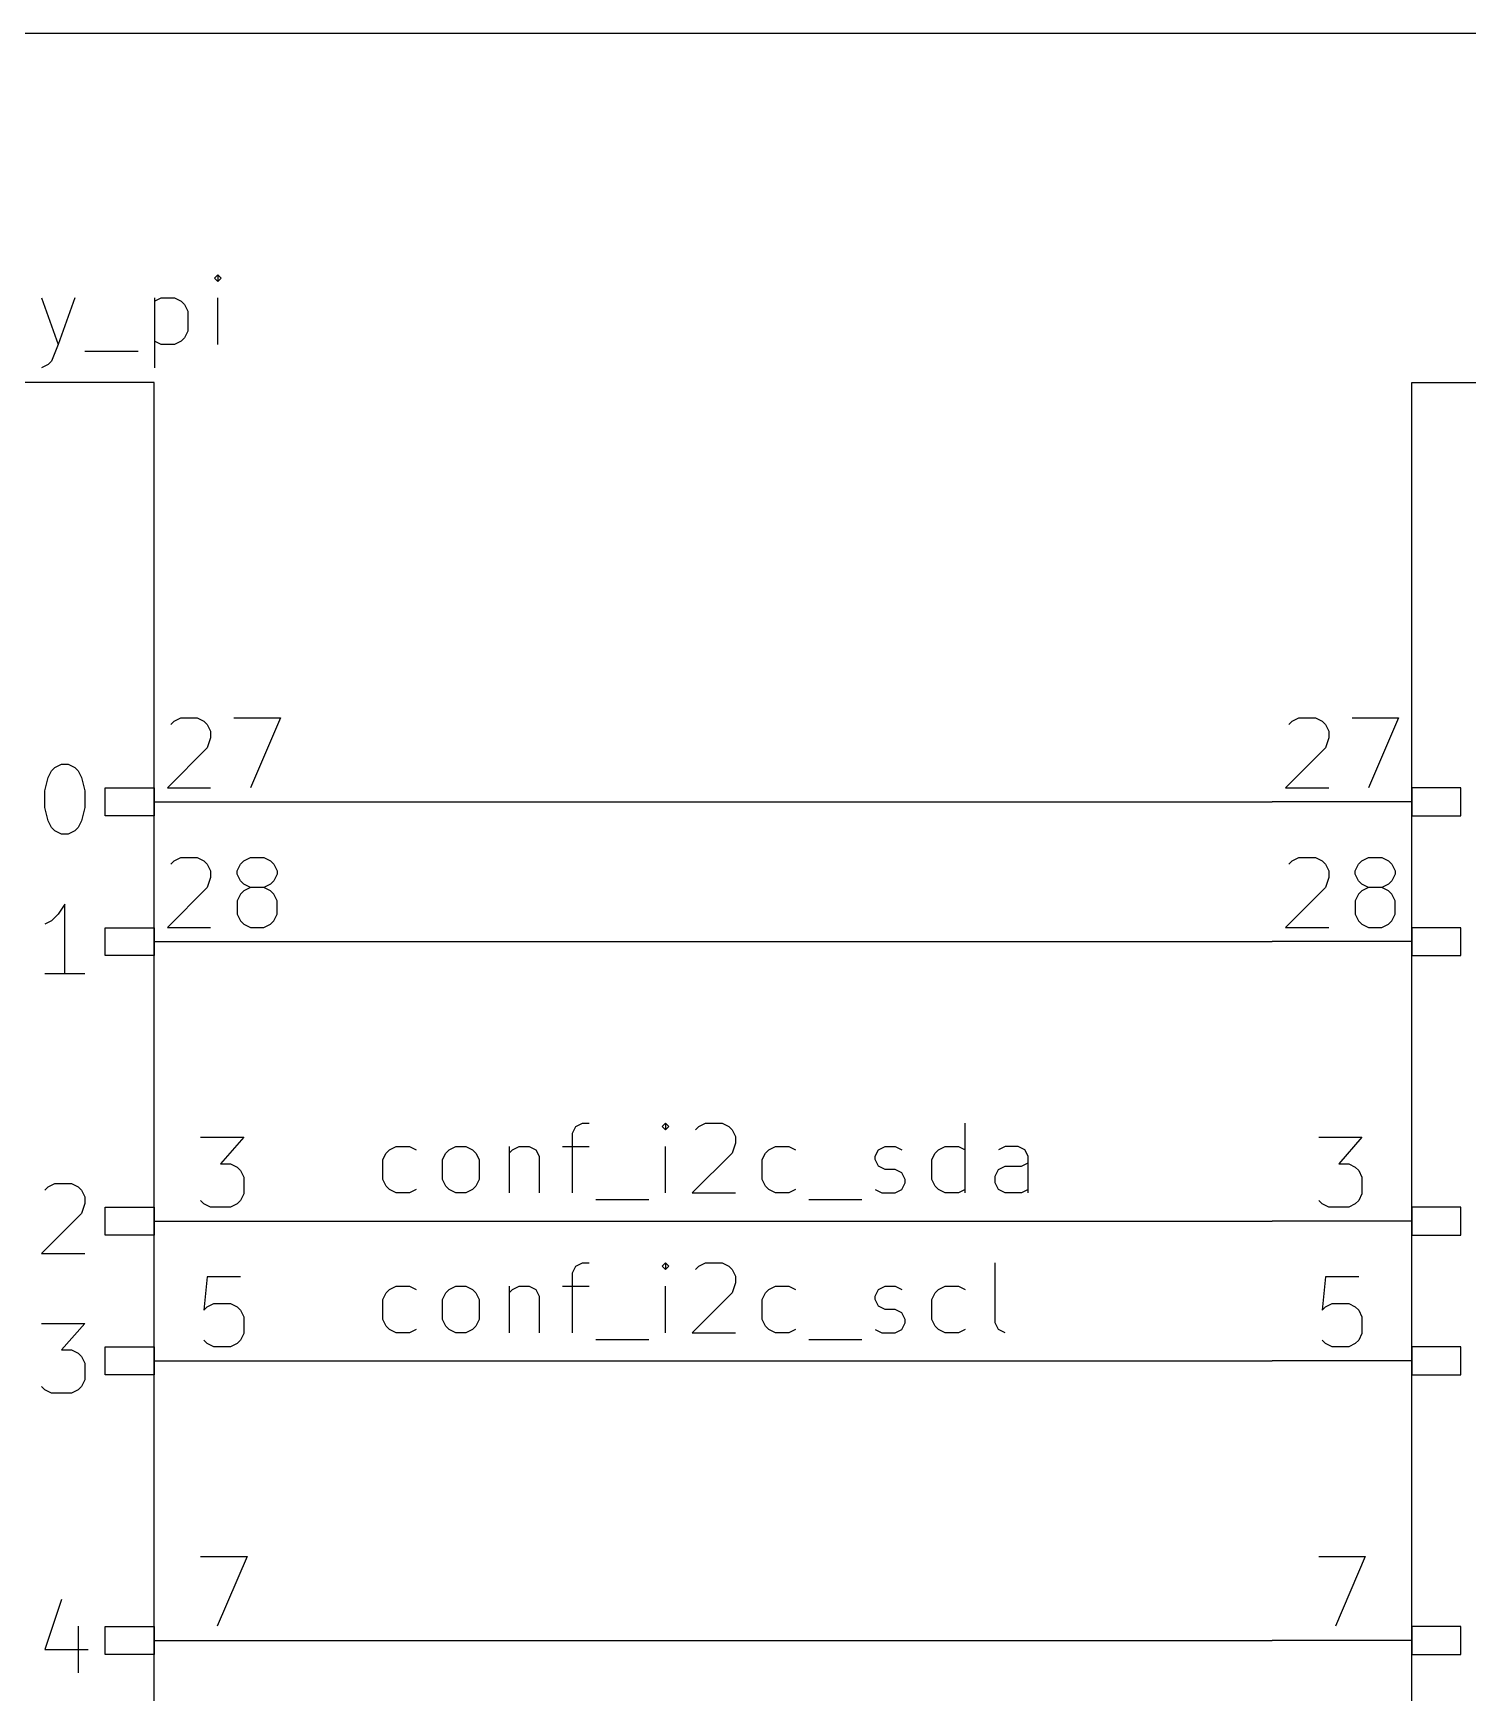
# Model space of a CAD drawing. Extents: x 0.4 to 11.3, y -7.9 to -0.4.
# Drawn here: x 5.564 to 6.59, y -2.887 to -1.7 of the extents above; entities that cross this region are included whole.
import ezdxf

# ---------------------------------------------------------------- set-up
doc = ezdxf.new("R2010")
doc.units = 0
doc.header["$MEASUREMENT"] = 0
for name, color, linetype in [('CYAN2', 4, 'CONTINUOUS'), ('GRAY1', 251, 'CONTINUOUS'), ('GREEN3', 91, 'CONTINUOUS'), ('LYELLOW', 51, 'CONTINUOUS'), ('RED2', 1, 'CONTINUOUS'), ('RED3', 11, 'CONTINUOUS')]:
    doc.layers.add(name, color=color, linetype=linetype)

msp = doc.modelspace()

# ---------------------------------------------------------------- linework, layer by layer
at = {"layer": 'CYAN2', "linetype": 'CONTINUOUS'}
for p, q in [((5.69566, -1.8728), (5.69328, -1.87519)), ((5.69328, -1.87519), (5.69566, -1.87757)), ((5.69804, -1.87519), (5.69566, -1.8728)), ((5.69566, -1.8728), (5.69566, -1.87757)), ((5.69566, -1.87757), (5.69804, -1.87519)), ((5.56947, -1.88947), (5.58138, -1.9228)), ((5.59328, -1.88947), (5.58138, -1.9228)), ((5.65042, -1.88947), (5.65042, -1.93947)), ((5.65042, -1.89185), (5.65519, -1.88947)), ((5.65519, -1.88947), (5.66471, -1.88947)), ((5.66471, -1.88947), (5.66947, -1.89185)), ((5.66947, -1.89185), (5.67185, -1.89423)), ((5.67185, -1.89423), (5.67423, -1.899)), ((5.67423, -1.899), (5.67423, -1.91328)), ((5.69566, -1.9228), (5.69566, -1.88947)), ((5.58138, -1.9228), (5.57661, -1.93471)), ((5.65519, -1.9228), (5.65042, -1.92043)), ((5.66471, -1.9228), (5.65519, -1.9228)), ((5.66947, -1.92043), (5.66471, -1.9228)), ((5.67185, -1.91804), (5.66947, -1.92043)), ((5.67423, -1.91328), (5.67185, -1.91804)), ((5.57661, -1.93471), (5.57423, -1.93709)), ((5.60043, -1.92757), (5.63852, -1.92757)), ((5.57423, -1.93709), (5.56947, -1.93947)), ((5.57428, -2.23265), (5.57667, -2.22789)), ((5.57667, -2.22789), (5.57905, -2.22551)), ((5.57905, -2.22551), (5.58381, -2.22313)), ((5.58381, -2.22313), (5.58857, -2.22313)), ((5.58857, -2.22313), (5.59333, -2.22551)), ((5.59333, -2.22551), (5.59571, -2.22789)), ((5.59571, -2.22789), (5.59809, -2.23265)), ((5.57191, -2.24218), (5.57428, -2.23265)), ((5.57191, -2.25408), (5.57191, -2.24218)), ((5.59809, -2.23265), (5.60048, -2.24218)), ((5.60048, -2.24218), (5.60048, -2.25408)), ((5.57428, -2.26361), (5.57191, -2.25408)), ((5.60048, -2.25408), (5.59809, -2.26361)), ((5.57667, -2.26837), (5.57428, -2.26361)), ((5.59809, -2.26361), (5.59571, -2.26837)), ((5.57905, -2.27075), (5.57667, -2.26837)), ((5.58381, -2.27313), (5.57905, -2.27075)), ((5.58857, -2.27313), (5.58381, -2.27313)), ((5.59333, -2.27075), (5.58857, -2.27313)), ((5.59571, -2.26837), (5.59333, -2.27075)), ((5.58619, -2.32313), (5.58143, -2.33028)), ((5.58619, -2.37313), (5.58619, -2.32313)), ((5.57667, -2.33504), (5.57191, -2.33742)), ((5.58143, -2.33028), (5.57667, -2.33504)), ((5.60048, -2.37313), (5.57191, -2.37313)), ((5.57191, -2.52789), (5.57428, -2.52551)), ((5.57428, -2.52551), (5.57905, -2.52313)), ((5.57905, -2.52313), (5.59095, -2.52313)), ((5.59095, -2.52313), (5.59571, -2.52551)), ((5.59571, -2.52551), (5.59809, -2.52789)), ((5.59809, -2.52789), (5.60048, -2.53265)), ((5.60048, -2.53742), (5.59809, -2.54456)), ((5.60048, -2.53265), (5.60048, -2.53742)), ((5.59809, -2.54456), (5.56952, -2.57313)), ((5.56952, -2.57313), (5.60048, -2.57313)), ((5.56952, -2.62313), (5.60048, -2.62313)), ((5.60048, -2.62313), (5.58381, -2.64218)), ((5.58381, -2.64218), (5.59095, -2.64218)), ((5.59095, -2.64218), (5.59571, -2.64456)), ((5.59571, -2.64456), (5.59809, -2.64694)), ((5.59809, -2.64694), (5.60048, -2.6517)), ((5.60048, -2.6517), (5.60048, -2.66361)), ((5.57191, -2.67075), (5.56952, -2.66837)), ((5.57667, -2.67313), (5.57191, -2.67075)), ((5.59571, -2.67075), (5.59095, -2.67313)), ((5.59809, -2.66837), (5.59571, -2.67075)), ((5.60048, -2.66361), (5.59809, -2.66837)), ((5.59095, -2.67313), (5.57667, -2.67313)), ((5.58381, -2.82075), (5.57191, -2.85646)), ((5.59571, -2.8398), (5.59571, -2.87313)), ((5.57191, -2.85646), (5.60285, -2.85646))]:
    msp.add_line(p, q, dxfattribs=at)
at = {"layer": 'GRAY1', "linetype": 'CONTINUOUS'}
for p, q in [((5.95172, -2.48218), (5.95649, -2.4798)), ((5.95649, -2.4798), (5.96125, -2.4798)), ((6.01601, -2.4798), (6.01363, -2.48218)), ((6.01839, -2.48218), (6.01601, -2.4798)), ((6.01601, -2.4798), (6.01601, -2.48456)), ((6.03982, -2.48218), (6.04458, -2.4798)), ((6.04458, -2.4798), (6.05649, -2.4798)), ((6.05649, -2.4798), (6.06125, -2.48218)), ((6.2303, -2.5298), (6.2303, -2.4798)), ((5.94934, -2.48694), (5.95172, -2.48218)), ((5.94934, -2.5298), (5.94934, -2.48694)), ((6.01363, -2.48218), (6.01601, -2.48456)), ((6.01601, -2.48456), (6.01839, -2.48218)), ((6.03744, -2.48456), (6.03982, -2.48218)), ((6.06125, -2.48218), (6.06363, -2.48456)), ((6.06363, -2.48456), (6.06601, -2.48932)), ((6.06601, -2.48932), (6.06601, -2.49409)), ((5.81363, -2.50599), (5.81601, -2.50123)), ((5.81601, -2.50123), (5.81839, -2.49885)), ((5.81839, -2.49885), (5.82316, -2.49647)), ((5.82316, -2.49647), (5.83268, -2.49647)), ((5.83268, -2.49647), (5.83744, -2.49885)), ((5.85649, -2.50599), (5.85887, -2.50123)), ((5.85887, -2.50123), (5.86125, -2.49885)), ((5.86125, -2.49885), (5.86602, -2.49647)), ((5.86602, -2.49647), (5.87316, -2.49647)), ((5.87316, -2.49647), (5.87792, -2.49885)), ((5.87792, -2.49885), (5.8803, -2.50123)), ((5.8803, -2.50123), (5.88268, -2.50599)), ((5.90411, -2.49647), (5.90411, -2.5298)), ((5.90411, -2.50123), (5.90649, -2.49885)), ((5.90649, -2.49885), (5.91125, -2.49647)), ((5.91125, -2.49647), (5.91839, -2.49647)), ((5.91839, -2.49647), (5.92315, -2.49885)), ((5.92315, -2.49885), (5.92554, -2.50361)), ((5.92554, -2.50361), (5.92554, -2.5298)), ((5.9422, -2.49647), (5.96125, -2.49647)), ((6.01601, -2.5298), (6.01601, -2.49647)), ((6.06363, -2.50123), (6.03506, -2.5298)), ((6.06601, -2.49409), (6.06363, -2.50123)), ((6.08506, -2.50599), (6.08744, -2.50123)), ((6.08744, -2.50123), (6.08982, -2.49885)), ((6.08982, -2.49885), (6.09458, -2.49647)), ((6.09458, -2.49647), (6.10411, -2.49647)), ((6.10411, -2.49647), (6.10887, -2.49885)), ((6.16601, -2.50361), (6.16839, -2.49885)), ((6.16601, -2.50599), (6.16601, -2.50361)), ((6.16839, -2.49885), (6.17315, -2.49647)), ((6.17315, -2.49647), (6.1803, -2.49647)), ((6.1803, -2.49647), (6.18506, -2.49885)), ((6.20649, -2.50599), (6.20887, -2.50123)), ((6.20887, -2.50123), (6.21125, -2.49885)), ((6.21125, -2.49885), (6.21601, -2.49647)), ((6.21601, -2.49647), (6.22554, -2.49647)), ((6.22554, -2.49647), (6.2303, -2.49885)), ((6.25887, -2.49647), (6.2541, -2.49885)), ((6.26839, -2.49647), (6.25887, -2.49647)), ((6.27315, -2.49885), (6.26839, -2.49647)), ((6.27553, -2.50361), (6.27315, -2.49885)), ((6.27553, -2.5298), (6.27553, -2.50361)), ((5.81363, -2.52028), (5.81363, -2.50599)), ((5.85649, -2.52028), (5.85649, -2.50599)), ((5.88268, -2.50599), (5.88268, -2.52028)), ((6.08506, -2.52028), (6.08506, -2.50599)), ((6.16839, -2.51075), (6.16601, -2.50599)), ((6.17315, -2.51313), (6.16839, -2.51075)), ((6.1803, -2.51313), (6.17315, -2.51313)), ((6.18506, -2.51552), (6.1803, -2.51313)), ((6.18744, -2.52028), (6.18506, -2.51552)), ((6.20649, -2.52028), (6.20649, -2.50599)), ((6.25172, -2.51789), (6.2541, -2.51313)), ((6.2541, -2.51313), (6.25887, -2.51075)), ((6.25887, -2.51075), (6.27077, -2.51075)), ((6.27077, -2.51075), (6.27553, -2.50837)), ((5.81601, -2.52504), (5.81363, -2.52028)), ((5.81839, -2.52742), (5.81601, -2.52504)), ((5.82316, -2.5298), (5.81839, -2.52742)), ((5.83744, -2.52742), (5.83268, -2.5298)), ((5.85887, -2.52504), (5.85649, -2.52028)), ((5.86125, -2.52742), (5.85887, -2.52504)), ((5.86602, -2.5298), (5.86125, -2.52742)), ((5.87792, -2.52742), (5.87316, -2.5298)), ((5.8803, -2.52504), (5.87792, -2.52742)), ((5.88268, -2.52028), (5.8803, -2.52504)), ((6.08744, -2.52504), (6.08506, -2.52028)), ((6.08982, -2.52742), (6.08744, -2.52504)), ((6.09458, -2.5298), (6.08982, -2.52742)), ((6.10887, -2.52742), (6.10411, -2.5298)), ((6.16601, -2.52742), (6.17077, -2.5298)), ((6.1803, -2.5298), (6.18506, -2.52742)), ((6.18506, -2.52742), (6.18744, -2.52266)), ((6.18744, -2.52266), (6.18744, -2.52028)), ((6.20887, -2.52504), (6.20649, -2.52028)), ((6.21125, -2.52742), (6.20887, -2.52504)), ((6.21601, -2.5298), (6.21125, -2.52742)), ((6.2303, -2.52742), (6.22554, -2.5298)), ((6.25172, -2.52266), (6.25172, -2.51789)), ((6.2541, -2.52742), (6.25172, -2.52266)), ((6.25887, -2.5298), (6.2541, -2.52742)), ((6.27553, -2.52742), (6.27077, -2.5298)), ((5.83268, -2.5298), (5.82316, -2.5298)), ((5.87316, -2.5298), (5.86602, -2.5298)), ((5.96601, -2.53456), (6.00411, -2.53456)), ((6.03506, -2.5298), (6.06601, -2.5298)), ((6.10411, -2.5298), (6.09458, -2.5298)), ((6.11839, -2.53456), (6.15649, -2.53456)), ((6.17077, -2.5298), (6.1803, -2.5298)), ((6.22554, -2.5298), (6.21601, -2.5298)), ((6.27077, -2.5298), (6.25887, -2.5298)), ((5.94934, -2.58694), (5.95172, -2.58218)), ((5.94934, -2.6298), (5.94934, -2.58694)), ((5.95172, -2.58218), (5.95649, -2.5798)), ((5.95649, -2.5798), (5.96125, -2.5798)), ((6.01601, -2.5798), (6.01363, -2.58218)), ((6.01363, -2.58218), (6.01601, -2.58456)), ((6.01839, -2.58218), (6.01601, -2.5798)), ((6.01601, -2.5798), (6.01601, -2.58456)), ((6.01601, -2.58456), (6.01839, -2.58218)), ((6.03744, -2.58456), (6.03982, -2.58218)), ((6.03982, -2.58218), (6.04458, -2.5798)), ((6.04458, -2.5798), (6.05649, -2.5798)), ((6.05649, -2.5798), (6.06125, -2.58218)), ((6.06125, -2.58218), (6.06363, -2.58456)), ((6.06363, -2.58456), (6.06601, -2.58932)), ((6.25172, -2.62266), (6.25172, -2.5798)), ((5.81601, -2.60123), (5.81839, -2.59885)), ((5.81839, -2.59885), (5.82316, -2.59647)), ((5.82316, -2.59647), (5.83268, -2.59647)), ((5.83268, -2.59647), (5.83744, -2.59885)), ((5.85887, -2.60123), (5.86125, -2.59885)), ((5.86125, -2.59885), (5.86602, -2.59647)), ((5.86602, -2.59647), (5.87316, -2.59647)), ((5.87316, -2.59647), (5.87792, -2.59885)), ((5.87792, -2.59885), (5.8803, -2.60123)), ((5.90411, -2.59647), (5.90411, -2.6298)), ((5.90411, -2.60123), (5.90649, -2.59885)), ((5.90649, -2.59885), (5.91125, -2.59647)), ((5.91125, -2.59647), (5.91839, -2.59647)), ((5.91839, -2.59647), (5.92315, -2.59885)), ((5.92315, -2.59885), (5.92554, -2.60361)), ((5.9422, -2.59647), (5.96125, -2.59647)), ((6.01601, -2.6298), (6.01601, -2.59647)), ((6.06601, -2.59409), (6.06363, -2.60123)), ((6.06601, -2.58932), (6.06601, -2.59409)), ((6.08744, -2.60123), (6.08982, -2.59885)), ((6.08982, -2.59885), (6.09458, -2.59647)), ((6.09458, -2.59647), (6.10411, -2.59647)), ((6.10411, -2.59647), (6.10887, -2.59885)), ((6.16601, -2.60361), (6.16839, -2.59885)), ((6.16839, -2.59885), (6.17315, -2.59647)), ((6.17315, -2.59647), (6.1803, -2.59647)), ((6.1803, -2.59647), (6.18506, -2.59885)), ((6.20887, -2.60123), (6.21125, -2.59885)), ((6.21125, -2.59885), (6.21601, -2.59647)), ((6.21601, -2.59647), (6.22554, -2.59647)), ((6.22554, -2.59647), (6.2303, -2.59885)), ((5.81363, -2.60599), (5.81601, -2.60123)), ((5.81363, -2.62028), (5.81363, -2.60599)), ((5.85649, -2.60599), (5.85887, -2.60123)), ((5.85649, -2.62028), (5.85649, -2.60599)), ((5.8803, -2.60123), (5.88268, -2.60599)), ((5.88268, -2.60599), (5.88268, -2.62028)), ((5.92554, -2.60361), (5.92554, -2.6298)), ((6.06363, -2.60123), (6.03506, -2.6298)), ((6.08506, -2.60599), (6.08744, -2.60123)), ((6.08506, -2.62028), (6.08506, -2.60599)), ((6.16601, -2.60599), (6.16601, -2.60361)), ((6.16839, -2.61075), (6.16601, -2.60599)), ((6.17315, -2.61313), (6.16839, -2.61075)), ((6.20649, -2.60599), (6.20887, -2.60123)), ((6.20649, -2.62028), (6.20649, -2.60599)), ((5.81601, -2.62504), (5.81363, -2.62028)), ((5.85887, -2.62504), (5.85649, -2.62028)), ((5.88268, -2.62028), (5.8803, -2.62504)), ((6.08744, -2.62504), (6.08506, -2.62028)), ((6.1803, -2.61313), (6.17315, -2.61313)), ((6.18506, -2.61552), (6.1803, -2.61313)), ((6.18744, -2.62028), (6.18506, -2.61552)), ((6.18506, -2.62742), (6.18744, -2.62266)), ((6.18744, -2.62266), (6.18744, -2.62028)), ((6.20887, -2.62504), (6.20649, -2.62028)), ((6.25411, -2.62742), (6.25172, -2.62266)), ((5.81839, -2.62742), (5.81601, -2.62504)), ((5.82316, -2.6298), (5.81839, -2.62742)), ((5.83268, -2.6298), (5.82316, -2.6298)), ((5.83744, -2.62742), (5.83268, -2.6298)), ((5.86125, -2.62742), (5.85887, -2.62504)), ((5.86602, -2.6298), (5.86125, -2.62742)), ((5.87316, -2.6298), (5.86602, -2.6298)), ((5.87792, -2.62742), (5.87316, -2.6298)), ((5.8803, -2.62504), (5.87792, -2.62742)), ((5.96601, -2.63456), (6.00411, -2.63456)), ((6.03506, -2.6298), (6.06601, -2.6298)), ((6.08982, -2.62742), (6.08744, -2.62504)), ((6.09458, -2.6298), (6.08982, -2.62742)), ((6.10411, -2.6298), (6.09458, -2.6298)), ((6.10887, -2.62742), (6.10411, -2.6298)), ((6.11839, -2.63456), (6.15649, -2.63456)), ((6.16601, -2.62742), (6.17077, -2.6298)), ((6.17077, -2.6298), (6.1803, -2.6298)), ((6.1803, -2.6298), (6.18506, -2.62742)), ((6.21125, -2.62742), (6.20887, -2.62504)), ((6.21601, -2.6298), (6.21125, -2.62742)), ((6.22554, -2.6298), (6.21601, -2.6298)), ((6.2303, -2.62742), (6.22554, -2.6298)), ((6.25887, -2.6298), (6.25411, -2.62742))]:
    msp.add_line(p, q, dxfattribs=at)
at = {"layer": 'GREEN3', "linetype": 'CONTINUOUS'}
for p, q in [((5.15, -1.7), (7.05, -1.7)), ((5.75, -2.25), (6.45, -2.25)), ((5.75, -2.35), (6.45, -2.35)), ((5.75, -2.55), (6.45, -2.55)), ((5.75, -2.65), (6.45, -2.65)), ((5.75, -2.85), (6.45, -2.85))]:
    msp.add_line(p, q, dxfattribs=at)
at = {"layer": 'LYELLOW', "linetype": 'CONTINUOUS'}
for p, q in [((5.65, -1.95), (4.25, -1.95)), ((5.65, -4.35), (5.65, -1.95)), ((6.55, -5.75), (6.55, -1.95)), ((6.55, -1.95), (7.95, -1.95))]:
    msp.add_line(p, q, dxfattribs=at)
at = {"layer": 'RED2', "linetype": 'CONTINUOUS'}
for p, q in [((5.65, -1.95), (4.25, -1.95)), ((5.65, -4.35), (5.65, -1.95)), ((6.55, -5.75), (6.55, -1.95)), ((6.55, -1.95), (7.95, -1.95)), ((5.615, -2.26), (5.615, -2.24)), ((5.615, -2.24), (5.65, -2.24)), ((5.65, -2.24), (5.65, -2.26)), ((6.55, -2.24), (6.55, -2.26)), ((6.585, -2.24), (6.55, -2.24)), ((6.585, -2.26), (6.585, -2.24)), ((5.65, -2.25), (5.75, -2.25)), ((6.55, -2.25), (6.45, -2.25)), ((5.65, -2.26), (5.615, -2.26)), ((6.55, -2.26), (6.585, -2.26)), ((5.615, -2.36), (5.615, -2.34)), ((5.615, -2.34), (5.65, -2.34)), ((5.65, -2.34), (5.65, -2.36)), ((5.65, -2.35), (5.75, -2.35)), ((6.55, -2.35), (6.45, -2.35)), ((6.55, -2.34), (6.55, -2.36)), ((6.585, -2.34), (6.55, -2.34)), ((6.585, -2.36), (6.585, -2.34)), ((5.65, -2.36), (5.615, -2.36)), ((6.55, -2.36), (6.585, -2.36)), ((5.615, -2.56), (5.615, -2.54)), ((5.615, -2.54), (5.65, -2.54)), ((5.65, -2.54), (5.65, -2.56)), ((6.55, -2.54), (6.55, -2.56)), ((6.585, -2.54), (6.55, -2.54)), ((6.585, -2.56), (6.585, -2.54)), ((5.65, -2.55), (5.75, -2.55)), ((6.55, -2.55), (6.45, -2.55)), ((5.65, -2.56), (5.615, -2.56)), ((6.55, -2.56), (6.585, -2.56)), ((5.615, -2.66), (5.615, -2.64)), ((5.615, -2.64), (5.65, -2.64)), ((5.65, -2.64), (5.65, -2.66)), ((6.55, -2.64), (6.55, -2.66)), ((6.585, -2.64), (6.55, -2.64)), ((6.585, -2.66), (6.585, -2.64)), ((5.65, -2.65), (5.75, -2.65)), ((6.55, -2.65), (6.45, -2.65)), ((5.65, -2.66), (5.615, -2.66)), ((6.55, -2.66), (6.585, -2.66)), ((5.615, -2.86), (5.615, -2.84)), ((5.615, -2.84), (5.65, -2.84)), ((5.65, -2.84), (5.65, -2.86)), ((6.55, -2.84), (6.55, -2.86)), ((6.585, -2.84), (6.55, -2.84)), ((6.585, -2.86), (6.585, -2.84)), ((5.65, -2.86), (5.615, -2.86)), ((5.65, -2.85), (5.75, -2.85)), ((6.55, -2.85), (6.45, -2.85)), ((6.55, -2.86), (6.585, -2.86))]:
    msp.add_line(p, q, dxfattribs=at)
at = {"layer": 'RED3', "linetype": 'CONTINUOUS'}
for p, q in [((5.66191, -2.19464), (5.66428, -2.19226)), ((5.66428, -2.19226), (5.66905, -2.18988)), ((5.66905, -2.18988), (5.68095, -2.18988)), ((5.68095, -2.18988), (5.68571, -2.19226)), ((5.68571, -2.19226), (5.68809, -2.19464)), ((5.68809, -2.19464), (5.69048, -2.1994)), ((5.70714, -2.18988), (5.74047, -2.18988)), ((5.74047, -2.18988), (5.71905, -2.23988)), ((6.46191, -2.19464), (6.46428, -2.19226)), ((6.46428, -2.19226), (6.46905, -2.18988)), ((6.46905, -2.18988), (6.48095, -2.18988)), ((6.48095, -2.18988), (6.48571, -2.19226)), ((6.48571, -2.19226), (6.48809, -2.19464)), ((6.48809, -2.19464), (6.49048, -2.1994)), ((6.50714, -2.18988), (6.54047, -2.18988)), ((6.54047, -2.18988), (6.51905, -2.23988)), ((5.69048, -2.20417), (5.68809, -2.21131)), ((5.69048, -2.1994), (5.69048, -2.20417)), ((6.49048, -2.20417), (6.48809, -2.21131)), ((6.49048, -2.1994), (6.49048, -2.20417)), ((5.68809, -2.21131), (5.65952, -2.23988)), ((6.48809, -2.21131), (6.45952, -2.23988)), ((5.65952, -2.23988), (5.69048, -2.23988)), ((6.45952, -2.23988), (6.49048, -2.23988)), ((5.66428, -2.29226), (5.66905, -2.28988)), ((5.66905, -2.28988), (5.68095, -2.28988)), ((5.68095, -2.28988), (5.68571, -2.29226)), ((5.71428, -2.29226), (5.71905, -2.28988)), ((5.71905, -2.28988), (5.72857, -2.28988)), ((5.72857, -2.28988), (5.73333, -2.29226)), ((6.46428, -2.29226), (6.46905, -2.28988)), ((6.46905, -2.28988), (6.48095, -2.28988)), ((6.48095, -2.28988), (6.48571, -2.29226)), ((6.51428, -2.29226), (6.51905, -2.28988)), ((6.51905, -2.28988), (6.52857, -2.28988)), ((6.52857, -2.28988), (6.53333, -2.29226)), ((5.66191, -2.29464), (5.66428, -2.29226)), ((5.68571, -2.29226), (5.68809, -2.29464)), ((5.68809, -2.29464), (5.69048, -2.2994)), ((5.69048, -2.2994), (5.69048, -2.30417)), ((5.70952, -2.2994), (5.7119, -2.29464)), ((5.70952, -2.30178), (5.70952, -2.2994)), ((5.7119, -2.30655), (5.70952, -2.30178)), ((5.7119, -2.29464), (5.71428, -2.29226)), ((5.73333, -2.29226), (5.73571, -2.29464)), ((5.73571, -2.29464), (5.73809, -2.2994)), ((5.73809, -2.30178), (5.73571, -2.30655)), ((5.73809, -2.2994), (5.73809, -2.30178)), ((6.46191, -2.29464), (6.46428, -2.29226)), ((6.48571, -2.29226), (6.48809, -2.29464)), ((6.48809, -2.29464), (6.49048, -2.2994)), ((6.49048, -2.2994), (6.49048, -2.30417)), ((6.50952, -2.2994), (6.5119, -2.29464)), ((6.50952, -2.30178), (6.50952, -2.2994)), ((6.5119, -2.30655), (6.50952, -2.30178)), ((6.5119, -2.29464), (6.51428, -2.29226)), ((6.53333, -2.29226), (6.53571, -2.29464)), ((6.53571, -2.29464), (6.53809, -2.2994)), ((6.53809, -2.30178), (6.53571, -2.30655)), ((6.53809, -2.2994), (6.53809, -2.30178)), ((5.68809, -2.31131), (5.65952, -2.33988)), ((5.69048, -2.30417), (5.68809, -2.31131)), ((5.71428, -2.30893), (5.7119, -2.30655)), ((5.71428, -2.31369), (5.7119, -2.31607)), ((5.71905, -2.31131), (5.71428, -2.30893)), ((5.71905, -2.31131), (5.71428, -2.31369)), ((5.72857, -2.31131), (5.71905, -2.31131)), ((5.73333, -2.30893), (5.72857, -2.31131)), ((5.73333, -2.31369), (5.72857, -2.31131)), ((5.73571, -2.30655), (5.73333, -2.30893)), ((5.73571, -2.31607), (5.73333, -2.31369)), ((6.48809, -2.31131), (6.45952, -2.33988)), ((6.49048, -2.30417), (6.48809, -2.31131)), ((6.51428, -2.30893), (6.5119, -2.30655)), ((6.51428, -2.31369), (6.5119, -2.31607)), ((6.51905, -2.31131), (6.51428, -2.30893)), ((6.51905, -2.31131), (6.51428, -2.31369)), ((6.52857, -2.31131), (6.51905, -2.31131)), ((6.53333, -2.30893), (6.52857, -2.31131)), ((6.53333, -2.31369), (6.52857, -2.31131)), ((6.53571, -2.30655), (6.53333, -2.30893)), ((6.53571, -2.31607), (6.53333, -2.31369)), ((5.7119, -2.31607), (5.70952, -2.32083)), ((5.70952, -2.32083), (5.70952, -2.33035)), ((5.73809, -2.32083), (5.73571, -2.31607)), ((5.73809, -2.33035), (5.73809, -2.32083)), ((6.5119, -2.31607), (6.50952, -2.32083)), ((6.50952, -2.32083), (6.50952, -2.33035)), ((6.53809, -2.32083), (6.53571, -2.31607)), ((6.53809, -2.33035), (6.53809, -2.32083)), ((5.70952, -2.33035), (5.7119, -2.33512)), ((5.7119, -2.33512), (5.71428, -2.3375)), ((5.71428, -2.3375), (5.71905, -2.33988)), ((5.72857, -2.33988), (5.73333, -2.3375)), ((5.73333, -2.3375), (5.73571, -2.33512)), ((5.73571, -2.33512), (5.73809, -2.33035)), ((6.50952, -2.33035), (6.5119, -2.33512)), ((6.5119, -2.33512), (6.51428, -2.3375)), ((6.51428, -2.3375), (6.51905, -2.33988)), ((6.52857, -2.33988), (6.53333, -2.3375)), ((6.53333, -2.3375), (6.53571, -2.33512)), ((6.53571, -2.33512), (6.53809, -2.33035)), ((5.65952, -2.33988), (5.69048, -2.33988)), ((5.71905, -2.33988), (5.72857, -2.33988)), ((6.45952, -2.33988), (6.49048, -2.33988)), ((6.51905, -2.33988), (6.52857, -2.33988)), ((5.68333, -2.48988), (5.71429, -2.48988)), ((5.71429, -2.48988), (5.69762, -2.50893)), ((6.48333, -2.48988), (6.51429, -2.48988)), ((6.51429, -2.48988), (6.49762, -2.50893)), ((5.69762, -2.50893), (5.70476, -2.50893)), ((5.70476, -2.50893), (5.70952, -2.51131)), ((5.70952, -2.51131), (5.71191, -2.51369)), ((5.71191, -2.51369), (5.71429, -2.51845)), ((6.49762, -2.50893), (6.50476, -2.50893)), ((6.50476, -2.50893), (6.50952, -2.51131)), ((6.50952, -2.51131), (6.51191, -2.51369)), ((6.51191, -2.51369), (6.51429, -2.51845)), ((5.71429, -2.51845), (5.71429, -2.53035)), ((6.51429, -2.51845), (6.51429, -2.53035)), ((5.68572, -2.5375), (5.68333, -2.53512)), ((5.69048, -2.53988), (5.68572, -2.5375)), ((5.70476, -2.53988), (5.69048, -2.53988)), ((5.70952, -2.5375), (5.70476, -2.53988)), ((5.71191, -2.53512), (5.70952, -2.5375)), ((5.71429, -2.53035), (5.71191, -2.53512)), ((6.48572, -2.5375), (6.48333, -2.53512)), ((6.49048, -2.53988), (6.48572, -2.5375)), ((6.50476, -2.53988), (6.49048, -2.53988)), ((6.50952, -2.5375), (6.50476, -2.53988)), ((6.51191, -2.53512), (6.50952, -2.5375)), ((6.51429, -2.53035), (6.51191, -2.53512)), ((5.68809, -2.58988), (5.68572, -2.61369)), ((5.71191, -2.58988), (5.68809, -2.58988)), ((6.48809, -2.58988), (6.48572, -2.61369)), ((6.51191, -2.58988), (6.48809, -2.58988)), ((5.68572, -2.61369), (5.68809, -2.61131)), ((5.68809, -2.61131), (5.69286, -2.60893)), ((5.69286, -2.60893), (5.70476, -2.60893)), ((5.70476, -2.60893), (5.70952, -2.61131)), ((5.70952, -2.61131), (5.71191, -2.61369)), ((6.48572, -2.61369), (6.48809, -2.61131)), ((6.48809, -2.61131), (6.49286, -2.60893)), ((6.49286, -2.60893), (6.50476, -2.60893)), ((6.50476, -2.60893), (6.50952, -2.61131)), ((6.50952, -2.61131), (6.51191, -2.61369)), ((5.71191, -2.61369), (5.71429, -2.61845)), ((5.71429, -2.61845), (5.71429, -2.63035)), ((6.51191, -2.61369), (6.51429, -2.61845)), ((6.51429, -2.61845), (6.51429, -2.63035)), ((5.68809, -2.6375), (5.68572, -2.63512)), ((5.71191, -2.63512), (5.70952, -2.6375)), ((5.71429, -2.63035), (5.71191, -2.63512)), ((6.48809, -2.6375), (6.48572, -2.63512)), ((6.51191, -2.63512), (6.50952, -2.6375)), ((6.51429, -2.63035), (6.51191, -2.63512)), ((5.69286, -2.63988), (5.68809, -2.6375)), ((5.70476, -2.63988), (5.69286, -2.63988)), ((5.70952, -2.6375), (5.70476, -2.63988)), ((6.49286, -2.63988), (6.48809, -2.6375)), ((6.50476, -2.63988), (6.49286, -2.63988)), ((6.50952, -2.6375), (6.50476, -2.63988)), ((5.68333, -2.78988), (5.71667, -2.78988)), ((5.71667, -2.78988), (5.69524, -2.83988)), ((6.48333, -2.78988), (6.51667, -2.78988)), ((6.51667, -2.78988), (6.49524, -2.83988))]:
    msp.add_line(p, q, dxfattribs=at)

doc.saveas('drawing.dxf')
